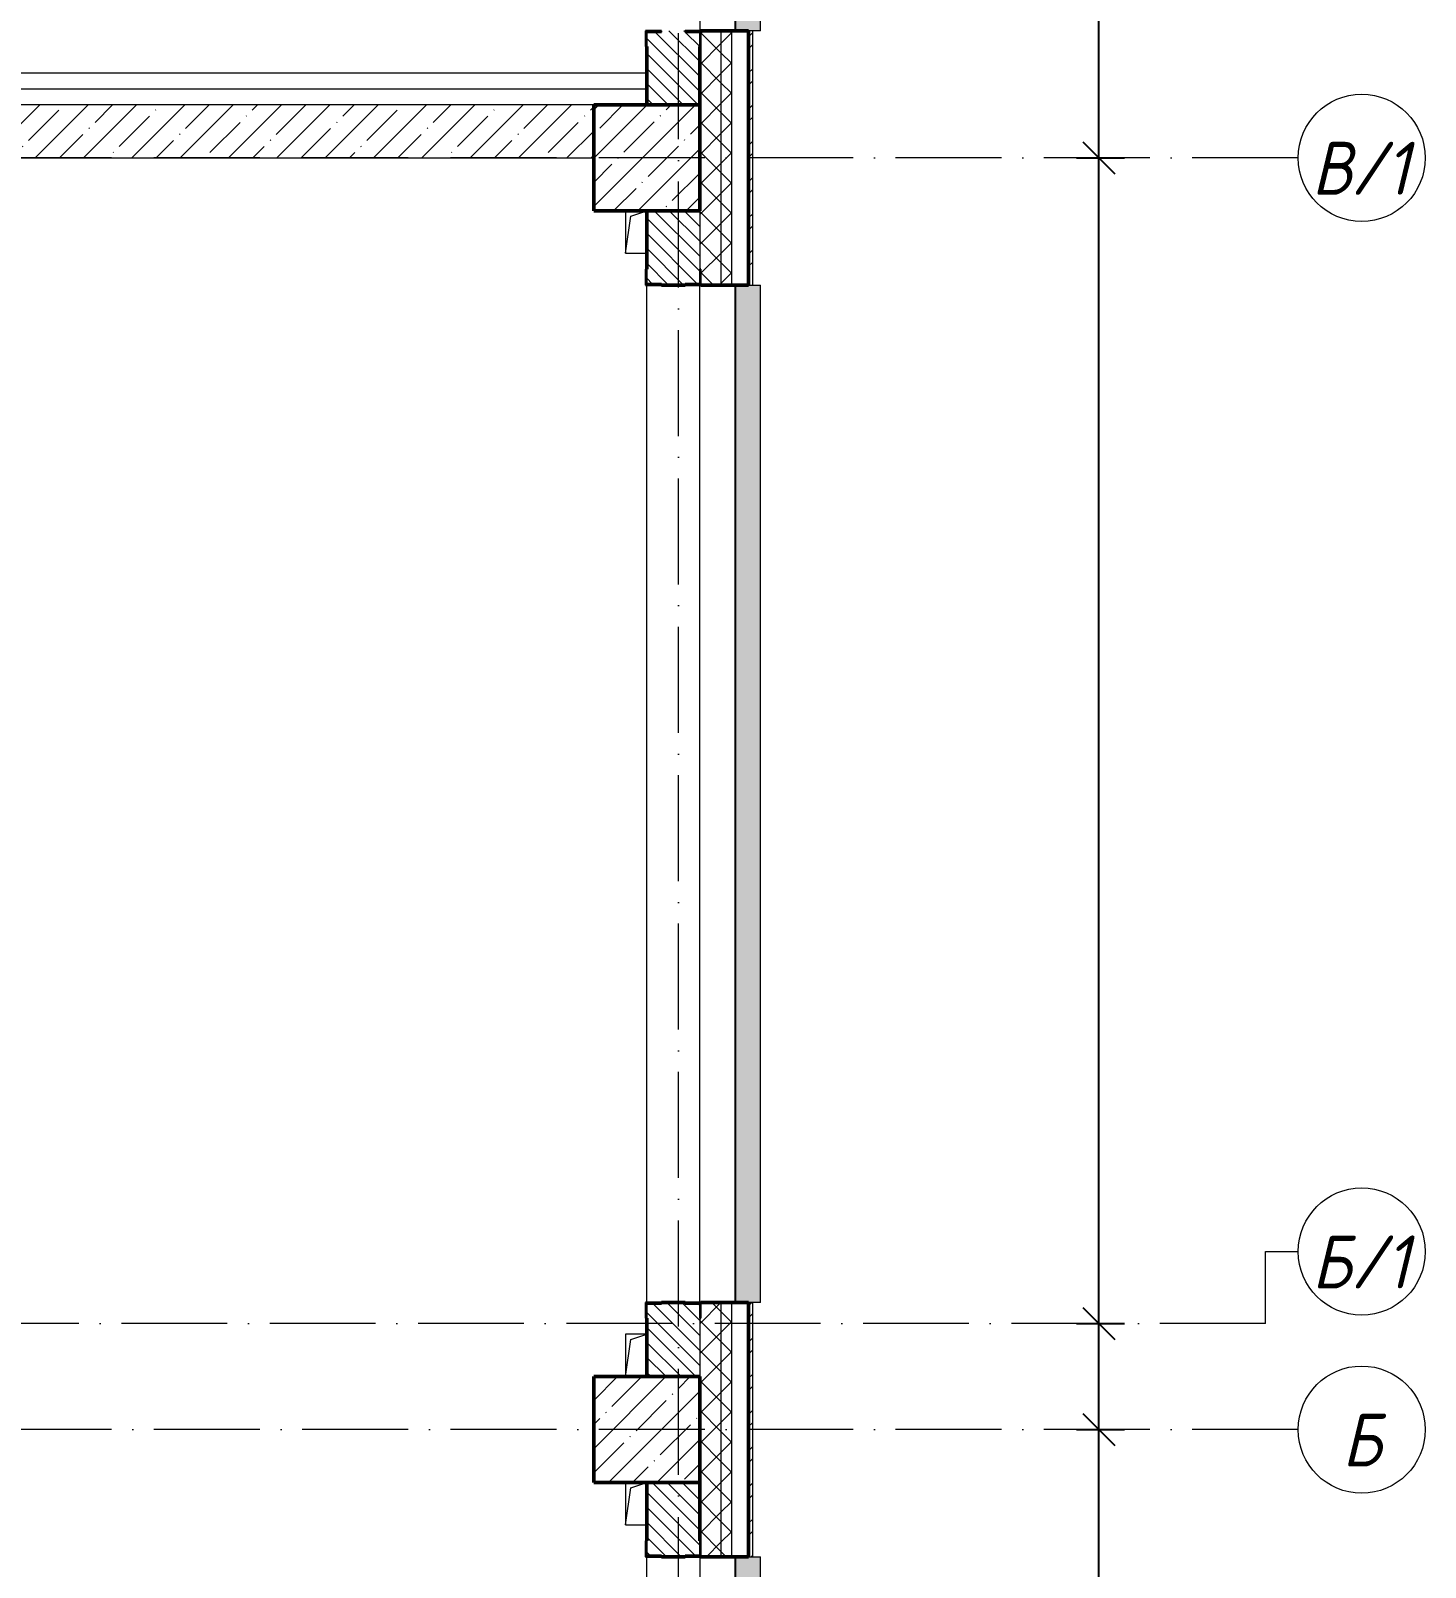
# Model space of a CAD drawing. Header units: millimetres. Extents: x -356862 to 418287, y 0 to 839748.
# Drawn here: x -78423 to -71841, y 459697 to 466947 of the extents above; entities that cross this region are included whole.
import ezdxf

# ---------------------------------------------------------------- set-up
doc = ezdxf.new("R2010")
doc.units = ezdxf.units.MM
doc.linetypes.add('50_200_ШТРИХ_1Т_ш5_п1_п1_', pattern=[700, 500, -100, 0, -100])
for name, color, linetype, lineweight in [('A-____-____-DIMS', 7, 'Continuous', 9), ('A-DETL-____-OTLN-4', 7, 'Continuous', 18), ('A-GENM-____-MCUT', 7, 'Continuous', 25), ('A-GENM-____-OTLN', 7, 'Continuous', 9), ('A-GENM-____-OTLN-1', 7, 'Continuous', 25), ('A-GLAZ-____-OTLN', 7, 'Continuous', 9), ('A-WALL-____-MCUT-1', 7, 'Continuous', 9), ('A-WALL-____-MCUT-2', 7, 'Continuous', 50), ('A-WALL-____-MCUT-3', 7, 'Continuous', 9), ('A-WALL-____-OTLN', 7, 'Continuous', 9), ('A-WALL-____-PATT-1', 7, 'Continuous', 9), ('A-WALL-FNSH-MCUT-1', 7, 'Continuous', 9), ('S-COLS-____-MCUT', 7, 'Continuous', 50), ('S-COLS-____-OTLN', 7, 'Continuous', 9), ('S-GRID-____-IDEN', 7, 'Continuous', 9), ('S-GRID-____-OTLN', 7, 'Continuous', 9), ('S-GRID-____-OTLN-1', 7, '50_200_ШТРИХ_1Т_ш5_п1_п1_', 9)]:
    doc.layers.add(name, color=color, linetype=linetype, lineweight=lineweight)
doc.layers.add('A-GLAZ-____-OTLN-1', color=7, linetype='Continuous', lineweight=9, true_color=0xc0c0c0)
doc.styles.add('ISOCPEUR_I', font='isocpeui.ttf', dxfattribs={"width": 0.9, "height": 2.5})
doc.dimstyles.new('ISO-2_5_0_9К_БОЛЬШОЙ_ОСИ', dxfattribs={"dimscale": 304.8, "dimtxt": 248.995294, "dimasz": 0.492126, "dimexe": 0.393701, "dimexo": 0, "dimgap": 0, "dimtad": 1, "dimdec": 0, "dimzin": 0, "dimdsep": 46, "dimtxsty": 'ISOCPEUR_I', "dimblk1": 'OBLIQUE', "dimblk2": 'OBLIQUE', "dimsah": 1, "dimcen": 0.09, "dimdle": 0.393701, "dimazin": 0, "dimtfac": 1, "dimtdec": 4, "dimtix": 1, "dimtmove": 0, "dimatfit": 3, "dimfxl": 1, "dimtvp": 1, "dimtolj": 1, "dimtzin": 0, "dimarcsym": 2})
pattern_1 = [(45, (-176515.07, 459015.94), (-70.71068, 70.71068), []), (135, (-176515.07, 459015.94), (-70.71068, -70.71068), [])]
pattern_2 = [(135, (-176515.067, 459015.94), (-35.35534, -35.35534), [])]

# ---------------------------------------------------------------- blocks, each defined once
blk = doc.blocks.new('BSC_Колонна _Прямоугольная - 500х500-V29-АР1_План отверстий 1 этажа в осях 1-64_А-ГГ')
at = {"layer": 'S-COLS-____-OTLN'}
h = blk.add_hatch(dxfattribs=at)
h.set_pattern_fill('FP_61', color=256, style=0, pattern_type=2)
h.set_pattern_definition([(45, (-101000, -7331.04), (-114.04925, 114.04925), []), (45, (-100885.95, -7331.04), (-114.04925, 114.04925), [201.613, -40.323, 3.353, -36.97])])
h.paths.add_polyline_path([(-250, -250), (250, -250), (250, 250), (-250, 250)], flags=0)
at = {"layer": 'S-COLS-____-MCUT'}
for p, q in [((250, 250), (-250, 250)), ((-250, 250), (-250, -250)), ((250, -250), (250, 250)), ((-250, -250), (250, -250))]:
    blk.add_line(p, q, dxfattribs=at)
blk = doc.blocks.new('BSC_Колонна _Прямоугольная - 500х500-V84-АР1_План отверстий 1 этажа в осях 1-64_А-ГГ')
at = {"layer": 'S-COLS-____-OTLN'}
h = blk.add_hatch(dxfattribs=at)
h.set_pattern_fill('FP_116', color=256, style=0, pattern_type=2)
h.set_pattern_definition([(45, (-101000, -1331.04), (-114.04925, 114.04925), []), (45, (-100885.95, -1331.04), (-114.04925, 114.04925), [201.613, -40.323, 3.353, -36.97])])
h.paths.add_polyline_path([(-250, -250), (250, -250), (250, 250), (-250, 250)], flags=0)
at = {"layer": 'S-COLS-____-MCUT'}
for p, q in [((250, 250), (-250, 250)), ((-250, 250), (-250, -250)), ((250, -250), (250, 250)), ((-250, -250), (250, -250))]:
    blk.add_line(p, q, dxfattribs=at)
blk = doc.blocks.new('Фахверк_СКБ_Уголок - 250_2700-27497298-АР1_План отверстий 1 этажа в осях 1-64_А-ГГ')
at = {"layer": 'A-GENM-____-MCUT'}
for p, q in [((200, 181), (125, 181)), ((125, 181), (125, 106)), ((131, 106), (131, 175)), ((131, 175), (200, 175)), ((200, 175), (200, 181)), ((125, 106), (131, 106)), ((131, -6), (125, -6)), ((125, -6), (125, -81)), ((131, -75), (131, -6)), ((125, -81), (200, -81)), ((200, -75), (131, -75)), ((200, -81), (200, -75))]:
    blk.add_line(p, q, dxfattribs=at)
blk = doc.blocks.new('AR_Отверстие прямоугольное _в плите_ - AR_Отверстие прямоугольное _в плите_-30511735-АР1_План отверстий 1 этажа в осях 1-64_А-ГГ')
at = {"layer": 'A-GENM-____-OTLN'}
for p, q in [((-50, 100), (-50, -100)), ((-50, -100), (-25, 75)), ((-25, 75), (50, 100)), ((-50, -100), (50, -100))]:
    blk.add_line(p, q, dxfattribs=at)
blk = doc.blocks.new('AR_Отверстие прямоугольное _в плите_ - AR_Отверстие прямоугольное _в плите_-V182-АР1_План отверстий 1 этажа в осях 1-64_А-ГГ')
at = {"layer": 'A-GENM-____-OTLN'}
for p, q in [((50, 100), (-50, 100)), ((-50, 100), (-50, -100)), ((-50, -100), (-25, 75)), ((-25, 75), (50, 100))]:
    blk.add_line(p, q, dxfattribs=at)
blk = doc.blocks.new('Отлив_СКБ - Отлив витража_120_НВФ-V210-АР1_План отверстий 1 этажа в осях 1-64_А-ГГ')
at = {"layer": 'A-GLAZ-____-OTLN-1'}
for points in [[(0, -2), (1800, -2), (1800, 0), (0, 0)], [(51.1, -120), (1800, -120), (1800, -2), (0, -2), (0, -120)]]:
    blk.add_hatch(color=256, dxfattribs=at).paths.add_polyline_path(points, flags=0)
at = {"layer": 'A-GLAZ-____-OTLN'}
for p, q in [((0, 0), (1800, 0)), ((1800, -2), (0, -2)), ((0, -120), (0, -83)), ((0, -120), (1800, -120)), ((1800, -83), (1800, -120))]:
    blk.add_line(p, q, dxfattribs=at)
blk = doc.blocks.new('Отлив_СКБ - Отлив витража_120_НВФ-31885688-АР1_План отверстий 1 этажа в осях 1-64_А-ГГ')
at = {"layer": 'A-GLAZ-____-OTLN-1'}
for points in [[(3948.7, -2), (4800, -2), (4800, 0), (0, 0), (0, -2), (413.8, -2)], [(3948.7, -120), (4800, -120), (4800, -2), (0, -2), (0, -120), (413.8, -120)]]:
    blk.add_hatch(color=256, dxfattribs=at).paths.add_polyline_path(points, flags=0)
at = {"layer": 'A-GLAZ-____-OTLN'}
for p, q in [((0, 0), (4800, 0)), ((4800, -2), (0, -2)), ((0, -120), (0, -83)), ((0, -120), (4800, -120)), ((4800, -83), (4800, -120))]:
    blk.add_line(p, q, dxfattribs=at)
blk = doc.blocks.new('Ось сетки - Круг_Ø6_00__ISO-2_5_0_9K_-25732049-АР1_План отверстий 1 этажа в осях 1-64_А-ГГ')
at = {"layer": 'S-GRID-____-IDEN'}
blk.add_circle((0, 0), 3, dxfattribs=at)
blk = doc.blocks.new('_Oblique')
at = {"color": 0, "linetype": 'ByBlock', "lineweight": -2}
blk.add_line((-0.5, -0.5), (0.5, 0.5), dxfattribs=at)
blk = doc.blocks.new('*D13278')
at = {"layer": 'A-____-____-DIMS', "color": 0, "lineweight": -2, "transparency": 16777216}
for p, q in [((-73380.8, 457077), (-73380.8, 460467)), ((-73486.9, 460347), (-73260.8, 460347)), ((-73486.9, 457197), (-73260.8, 457197))]:
    blk.add_line(p, q, dxfattribs=at)
at = {"layer": 'Defpoints', "color": 0, "transparency": 16777216}
for p in [(-73486.9, 460347), (-73380.8, 460347), (-73486.9, 457197)]:
    blk.add_point(p, dxfattribs=at)
at = {"layer": 'A-____-____-DIMS', "color": 0, "lineweight": -2, "transparency": 16777216, "xscale": 150, "yscale": 150, "zscale": 150}
for p, rotation in [((-73380.8, 460347), 90), ((-73380.8, 457197), 270)]:
    blk.add_blockref('_Oblique', p, dxfattribs=dict(at, rotation=rotation))
at = {"layer": 'A-____-____-DIMS', "color": 0, "transparency": 16777216, "insert": (-73382.1, 458772), "char_height": 2.5, "width": 701.018, "attachment_point": 5, "rotation": 90, "style": 'ISOCPEUR_I'}
blk.add_mtext('\\A1;3150', dxfattribs=at)
blk = doc.blocks.new('*D13279')
at = {"layer": 'A-____-____-DIMS', "color": 0, "lineweight": -2, "transparency": 16777216}
for p, q in [((-73380.8, 460227), (-73380.8, 460967)), ((-73486.9, 460847), (-73260.8, 460847)), ((-73486.9, 460347), (-73260.8, 460347))]:
    blk.add_line(p, q, dxfattribs=at)
at = {"layer": 'Defpoints', "color": 0, "transparency": 16777216}
for p in [(-73486.9, 460847), (-73380.8, 460847), (-73486.9, 460347)]:
    blk.add_point(p, dxfattribs=at)
at = {"layer": 'A-____-____-DIMS', "color": 0, "lineweight": -2, "transparency": 16777216, "xscale": 150, "yscale": 150, "zscale": 150}
for p, rotation in [((-73380.8, 460847), 90), ((-73380.8, 460347), 270)]:
    blk.add_blockref('_Oblique', p, dxfattribs=dict(at, rotation=rotation))
at = {"layer": 'A-____-____-DIMS', "color": 0, "transparency": 16777216, "insert": (-73382.1, 460597), "char_height": 2.5, "width": 568.858, "attachment_point": 5, "rotation": 90, "style": 'ISOCPEUR_I'}
blk.add_mtext('\\A1;500', dxfattribs=at)
blk = doc.blocks.new('*D13280')
at = {"layer": 'A-____-____-DIMS', "color": 0, "lineweight": -2, "transparency": 16777216}
for p, q in [((-73380.8, 460727), (-73380.8, 466467)), ((-73486.9, 466347), (-73260.8, 466347)), ((-73486.9, 460847), (-73260.8, 460847))]:
    blk.add_line(p, q, dxfattribs=at)
at = {"layer": 'Defpoints', "color": 0, "transparency": 16777216}
for p in [(-73486.9, 466347), (-73380.8, 466347), (-73486.9, 460847)]:
    blk.add_point(p, dxfattribs=at)
at = {"layer": 'A-____-____-DIMS', "color": 0, "lineweight": -2, "transparency": 16777216, "xscale": 150, "yscale": 150, "zscale": 150}
for p, rotation in [((-73380.8, 466347), 90), ((-73380.8, 460847), 270)]:
    blk.add_blockref('_Oblique', p, dxfattribs=dict(at, rotation=rotation))
at = {"layer": 'A-____-____-DIMS', "color": 0, "transparency": 16777216, "insert": (-73382.1, 463597), "char_height": 2.5, "width": 758.478, "attachment_point": 5, "rotation": 90, "style": 'ISOCPEUR_I'}
blk.add_mtext('\\A1;5500', dxfattribs=at)
blk = doc.blocks.new('*D13281')
at = {"layer": 'A-____-____-DIMS', "color": 0, "lineweight": -2, "transparency": 16777216}
for p, q in [((-73380.8, 466227), (-73380.8, 468517)), ((-73486.9, 468397), (-73260.8, 468397)), ((-73486.9, 466347), (-73260.8, 466347))]:
    blk.add_line(p, q, dxfattribs=at)
at = {"layer": 'Defpoints', "color": 0, "transparency": 16777216}
for p in [(-73486.9, 468397), (-73380.8, 468397), (-73486.9, 466347)]:
    blk.add_point(p, dxfattribs=at)
at = {"layer": 'A-____-____-DIMS', "color": 0, "lineweight": -2, "transparency": 16777216, "xscale": 150, "yscale": 150, "zscale": 150}
for p, rotation in [((-73380.8, 468397), 90), ((-73380.8, 466347), 270)]:
    blk.add_blockref('_Oblique', p, dxfattribs=dict(at, rotation=rotation))
at = {"layer": 'A-____-____-DIMS', "color": 0, "transparency": 16777216, "insert": (-73382.1, 467372), "char_height": 2.5, "width": 758.478, "attachment_point": 5, "rotation": 90, "style": 'ISOCPEUR_I'}
blk.add_mtext('\\A1;2050', dxfattribs=at)

msp = doc.modelspace()

# ---------------------------------------------------------------- hatches: boundary and pattern name
at = {"layer": 'A-WALL-____-PATT-1'}
h = msp.add_hatch(dxfattribs=at)
h.set_pattern_fill('FP_1', color=256, style=0, pattern_type=2)
h.set_pattern_definition(pattern_1)
h.paths.add_polyline_path([(-75165.0675, 456996.983), (-75165.0675, 457946.983), (-75259.0675, 457946.983), (-75259.0675, 457871.983), (-75265.0675, 457871.983), (-75265.0675, 456996.983)], flags=0)
h.paths.add_polyline_path([(-75259.0675, 459746.983), (-75165.0675, 459746.983), (-75165.0675, 460946.983), (-75259.0675, 460946.983), (-75259.0675, 460871.983), (-75265.0675, 460871.983), (-75265.0675, 459821.983), (-75259.0675, 459821.983), (-75259.0675, 459750.427)], flags=0)
h.paths.add_polyline_path([(-75259.0675, 465746.983), (-75165.0675, 465746.983), (-75165.0675, 466946.983), (-75259.0675, 466946.983), (-75259.0675, 466871.983), (-75265.0675, 466871.983), (-75265.0675, 465821.983), (-75259.0675, 465821.983), (-75259.0675, 465752.983)], flags=0)
h.paths.add_polyline_path([(-75259.0675, 468746.983), (-75165.0675, 468746.983), (-75165.0675, 469946.983), (-75259.0675, 469946.983), (-75259.0675, 469871.983), (-75265.0675, 469871.983), (-75265.0675, 468821.983), (-75259.0675, 468821.983), (-75259.0675, 468752.983)], flags=0)
h.paths.add_polyline_path([(-75165.0675, 471746.983), (-75165.0675, 472946.983), (-75259.0675, 472946.983), (-75259.0675, 472871.983), (-75265.0675, 472871.983), (-75265.0675, 471821.983), (-75259.0675, 471821.983), (-75259.0675, 471746.983)], flags=0)
h.paths.add_polyline_path([(-75165.0675, 474746.983), (-75165.0675, 475946.983), (-75259.0675, 475946.983), (-75259.0675, 475871.983), (-75265.0675, 475871.983), (-75265.0675, 474821.983), (-75259.0675, 474821.983), (-75259.0675, 474746.983)], flags=0)
h.paths.add_polyline_path([(-75165.0675, 483746.983), (-75165.0675, 484946.983), (-75259.0675, 484946.983), (-75259.0675, 484871.983), (-75265.0675, 484871.983), (-75265.0675, 483821.983), (-75259.0675, 483821.983), (-75259.0675, 483746.983)], flags=0)
h.paths.add_polyline_path([(-75165.0675, 492746.983), (-75165.0675, 493946.983), (-75259.0675, 493946.983), (-75259.0675, 493871.983), (-75265.0675, 493871.983), (-75265.0675, 492821.983), (-75259.0675, 492821.983), (-75259.0675, 492746.983)], flags=0)
h.paths.add_polyline_path([(-75259.0675, 504746.983), (-75165.0675, 504746.983), (-75165.0675, 505811.983), (-75265.0675, 505811.983), (-75265.0675, 504821.983), (-75259.0675, 504821.983), (-75259.0675, 504752.983)], flags=0)
h = msp.add_hatch(dxfattribs=at)
h.set_pattern_fill('FP_1', color=256, style=0, pattern_type=2)
h.set_pattern_definition(pattern_1)
h.paths.add_polyline_path([(-75165.0675, 456946.983), (-75115.0675, 456946.983), (-75115.0675, 457946.983), (-75165.0675, 457946.983), (-75165.0675, 456996.983)], flags=0)
h.paths.add_polyline_path([(-75165.0675, 459746.983), (-75115.0675, 459746.983), (-75115.0675, 460946.983), (-75165.0675, 460946.983), (-75165.0675, 459750.427)], flags=0)
h.paths.add_polyline_path([(-75115.0675, 465746.983), (-75115.0675, 466946.983), (-75165.0675, 466946.983), (-75165.0675, 465746.983)], flags=0)
h.paths.add_polyline_path([(-75115.0675, 468746.983), (-75115.0675, 469946.983), (-75165.0675, 469946.983), (-75165.0675, 468746.983)], flags=0)
h.paths.add_polyline_path([(-75115.0675, 471746.983), (-75115.0675, 472946.983), (-75165.0675, 472946.983), (-75165.0675, 471746.983)], flags=0)
h.paths.add_polyline_path([(-75115.0675, 474746.983), (-75115.0675, 475946.983), (-75165.0675, 475946.983), (-75165.0675, 474746.983)], flags=0)
h.paths.add_polyline_path([(-75115.0675, 483746.983), (-75115.0675, 484946.983), (-75165.0675, 484946.983), (-75165.0675, 483746.983)], flags=0)
h.paths.add_polyline_path([(-75115.0675, 492746.983), (-75115.0675, 493946.983), (-75165.0675, 493946.983), (-75165.0675, 492746.983)], flags=0)
h.paths.add_polyline_path([(-75165.0675, 504746.983), (-75115.0675, 504746.983), (-75115.0675, 505811.983), (-75165.0675, 505811.983), (-75165.0675, 505330.1087)], flags=0)
h = msp.add_hatch(dxfattribs=at)
h.set_pattern_fill('FP_3', color=256, style=0, pattern_type=2)
h.set_pattern_definition([(45, (-176515.07, 459015.94), (-85.53659, 85.53659), []), (45, (-176458.04, 459015.94), (-85.53659, 85.53659), [])])
h.paths.add_polyline_path([(-75035.0675, 456846.983), (-75015.0675, 456846.983), (-75015.0675, 457946.983), (-75035.0675, 457946.983), (-75035.0675, 456866.983)], flags=0)
h.paths.add_polyline_path([(-75035.0675, 459746.983), (-75015.0675, 459746.983), (-75015.0675, 460946.983), (-75035.0675, 460946.983), (-75035.0675, 459750.427)], flags=0)
h.paths.add_polyline_path([(-75015.0675, 465746.983), (-75015.0675, 466946.983), (-75035.0675, 466946.983), (-75035.0675, 465746.983)], flags=0)
h.paths.add_polyline_path([(-75035.0675, 468746.983), (-75015.0675, 468746.983), (-75015.0675, 469946.983), (-75035.0675, 469946.983), (-75035.0675, 469210.3609)], flags=0)
h.paths.add_polyline_path([(-75035.0675, 471746.983), (-75015.0675, 471746.983), (-75015.0675, 472946.983), (-75035.0675, 472946.983), (-75035.0675, 471790.3429)], flags=0)
h.paths.add_polyline_path([(-75015.0675, 474746.983), (-75015.0675, 475946.983), (-75035.0675, 475946.983), (-75035.0675, 474746.983)], flags=0)
h.paths.add_polyline_path([(-75015.0675, 483746.983), (-75015.0675, 484946.983), (-75035.0675, 484946.983), (-75035.0675, 483746.983)], flags=0)
h.paths.add_polyline_path([(-75015.0675, 492746.983), (-75015.0675, 493946.983), (-75035.0675, 493946.983), (-75035.0675, 492746.983)], flags=0)
h.paths.add_polyline_path([(-75035.0675, 504746.983), (-75015.0675, 504746.983), (-75015.0675, 505811.983), (-75035.0675, 505811.983), (-75035.0675, 505330.1087)], flags=0)
h = msp.add_hatch(dxfattribs=at)
h.set_pattern_fill('FP_6', color=256, style=0, pattern_type=2)
h.set_pattern_definition(pattern_2)
h.paths.add_polyline_path([(-75515.0675, 466596.983), (-75265.0675, 466596.983), (-75265.0675, 466940.983), (-75334.0675, 466940.983), (-75334.0675, 466946.983), (-75446.0675, 466946.983), (-75446.0675, 466940.983), (-75515.0675, 466940.983), (-75515.0675, 466630.3789)], flags=0)
h.paths.add_polyline_path([(-75446.0675, 468746.983), (-75334.0675, 468746.983), (-75334.0675, 468752.983), (-75265.0675, 468752.983), (-75265.0675, 469096.983), (-75515.0675, 469096.983), (-75515.0675, 468752.983), (-75446.0675, 468752.983)], flags=0)
h = msp.add_hatch(dxfattribs=at)
h.set_pattern_fill('FP_27', color=256, style=0, pattern_type=2)
h.set_pattern_definition([(45, (-176515.07, 459015.94), (-114.04925, 114.04925), []), (45, (-176401.02, 459015.94), (-114.04925, 114.04925), [201.612, -40.322, 3.353, -36.97])])
h.paths.add_polyline_path([(-75765.0675, 466346.983), (-75765.0675, 466596.983), (-82765.0675, 466596.983), (-82765.0675, 466346.983), (-75784.5532, 466346.983)], flags=0)
h = msp.add_hatch(dxfattribs=at)
h.set_pattern_fill('FP_6', color=256, style=0, pattern_type=2)
h.set_pattern_definition(pattern_2)
h.paths.add_polyline_path([(-75265.0675, 460596.983), (-75265.0675, 460940.983), (-75334.0675, 460940.983), (-75334.0675, 460946.983), (-75446.0675, 460946.983), (-75446.0675, 460940.983), (-75515.0675, 460940.983), (-75515.0675, 460596.983)], flags=0)
h.paths.add_polyline_path([(-75334.0675, 465746.983), (-75334.0675, 465752.983), (-75265.0675, 465752.983), (-75265.0675, 466096.983), (-75515.0675, 466096.983), (-75515.0675, 465752.983), (-75446.0675, 465752.983), (-75446.0675, 465746.983)], flags=0)
h = msp.add_hatch(dxfattribs=at)
h.set_pattern_fill('FP_6', color=256, style=0, pattern_type=2)
h.set_pattern_definition(pattern_2)
h.paths.add_polyline_path([(-75515.0675, 457596.983), (-75265.0675, 457596.983), (-75265.0675, 457940.983), (-75334.0675, 457940.983), (-75334.0675, 457946.983), (-75446.0675, 457946.983), (-75446.0675, 457940.983), (-75515.0675, 457940.983), (-75515.0675, 457871.983)], flags=0)
h.paths.add_polyline_path([(-75334.0675, 459746.983), (-75334.0675, 459752.983), (-75265.0675, 459752.983), (-75265.0675, 460096.983), (-75515.0675, 460096.983), (-75515.0675, 459752.983), (-75446.0675, 459752.983), (-75446.0675, 459746.983)], flags=0)

# ---------------------------------------------------------------- linework, layer by layer
at = {"layer": 'A-DETL-____-OTLN-4'}
for p, q in [((-75515.0675, 466746.983), (-83065.0675, 466746.983)), ((-75515.0675, 466671.983), (-83065.0675, 466671.983))]:
    msp.add_line(p, q, dxfattribs=at)
at = {"layer": 'A-WALL-____-MCUT-1'}
for p, q in [((-75765.0675, 466596.983), (-82765.0675, 466596.983)), ((-82765.0675, 466346.983), (-75765.0675, 466346.983))]:
    msp.add_line(p, q, dxfattribs=at)
at = {"layer": 'A-WALL-____-MCUT-2'}
for p, q in [((-75035.0675, 466946.983), (-75259.0675, 466946.983)), ((-75035.0675, 465746.983), (-75035.0675, 466946.983)), ((-75515.0675, 466871.983), (-75515.0675, 466596.983)), ((-75265.0675, 466871.983), (-75265.0675, 466596.983)), ((-75515.0675, 466096.983), (-75515.0675, 465821.983)), ((-75446.0675, 465746.983), (-75334.0675, 465746.983)), ((-75259.0675, 465746.983), (-75035.0675, 465746.983)), ((-75334.0675, 460946.983), (-75446.0675, 460946.983)), ((-75035.0675, 460946.983), (-75259.0675, 460946.983)), ((-75035.0675, 459746.983), (-75035.0675, 460946.983)), ((-75515.0675, 460871.983), (-75515.0675, 460596.983)), ((-75515.0675, 460096.983), (-75515.0675, 459821.983)), ((-75265.0675, 460096.983), (-75265.0675, 459821.983)), ((-75446.0675, 459746.983), (-75334.0675, 459746.983)), ((-75259.0675, 459746.983), (-75035.0675, 459746.983))]:
    msp.add_line(p, q, dxfattribs=at)
at = {"layer": 'A-WALL-____-MCUT-3'}
for p, q in [((-75165.0675, 466946.983), (-75165.0675, 465746.983)), ((-75115.0675, 466946.983), (-75115.0675, 465746.983)), ((-75265.0675, 466096.983), (-75265.0675, 465821.983)), ((-75165.0675, 460946.983), (-75165.0675, 459746.983)), ((-75115.0675, 460946.983), (-75115.0675, 459746.983)), ((-75265.0675, 460871.983), (-75265.0675, 460596.983))]:
    msp.add_line(p, q, dxfattribs=at)
at = {"layer": 'A-WALL-____-OTLN'}
for p, q in [((-75265.0675, 468746.983), (-75265.0675, 466946.983)), ((-75515.0675, 460946.983), (-75515.0675, 465746.983)), ((-75265.0675, 460946.983), (-75265.0675, 465746.983)), ((-75515.0675, 457946.983), (-75515.0675, 459746.983)), ((-75265.0675, 459746.983), (-75265.0675, 457946.983))]:
    msp.add_line(p, q, dxfattribs=at)
at = {"layer": 'A-WALL-FNSH-MCUT-1'}
for p, q in [((-75015.0675, 466946.983), (-75035.0675, 466946.983)), ((-75015.0675, 465746.983), (-75015.0675, 466946.983)), ((-75035.0675, 465746.983), (-75015.0675, 465746.983)), ((-75015.0675, 460946.983), (-75035.0675, 460946.983)), ((-75015.0675, 459746.983), (-75015.0675, 460946.983)), ((-75035.0675, 459746.983), (-75015.0675, 459746.983))]:
    msp.add_line(p, q, dxfattribs=at)
at = {"layer": 'S-GRID-____-OTLN'}
for p, q in [((-72594.0078, 461186.9978), (-72440.6609, 461186.9978)), ((-72594.0078, 460846.983), (-72594.0078, 461186.9978))]:
    msp.add_line(p, q, dxfattribs=at)
at = {"layer": 'S-GRID-____-OTLN-1'}
for p, q in [((-75365.0675, 454533.3346), (-75365.0675, 508896.9006)), ((-75365.0675, 454533.3346), (-75365.0675, 508896.9006)), ((-72440.6609, 466346.983), (-83493.8031, 466346.983)), ((-72594.0078, 460846.983), (-181183.8377, 460846.983)), ((-72440.6609, 460346.983), (-83493.8031, 460346.983))]:
    msp.add_line(p, q, dxfattribs=at)

# ---------------------------------------------------------------- block references
at = {"layer": 'A-GENM-____-OTLN'}
for name, p in [('AR_Отверстие прямоугольное _в плите_ - AR_Отверстие прямоугольное _в плите_-30511735-АР1_План отверстий 1 этажа в осях 1-64_А-ГГ', (-75565.0675, 465996.983)), ('AR_Отверстие прямоугольное _в плите_ - AR_Отверстие прямоугольное _в плите_-V182-АР1_План отверстий 1 этажа в осях 1-64_А-ГГ', (-75565.0675, 460696.983)), ('AR_Отверстие прямоугольное _в плите_ - AR_Отверстие прямоугольное _в плите_-30511735-АР1_План отверстий 1 этажа в осях 1-64_А-ГГ', (-75565.0675, 459996.983))]:
    msp.add_blockref(name, p, dxfattribs=at)
at = {"layer": 'A-GENM-____-OTLN-1'}
for p, rotation in [((-75440.0675, 467071.983), 269.9999999999996), ((-75340.0675, 465621.983), 90), ((-75440.0675, 461071.983), 269.9999999999999), ((-75340.0675, 459621.983), 89.9999999999999)]:
    msp.add_blockref('Фахверк_СКБ_Уголок - 250_2700-27497298-АР1_План отверстий 1 этажа в осях 1-64_А-ГГ', p, dxfattribs=dict(at, rotation=rotation))
at = {"layer": 'A-GLAZ-____-OTLN', "rotation": 90}
for name, p in [('Отлив_СКБ - Отлив витража_120_НВФ-V210-АР1_План отверстий 1 этажа в осях 1-64_А-ГГ', (-75098.0675, 466946.983)), ('Отлив_СКБ - Отлив витража_120_НВФ-31885688-АР1_План отверстий 1 этажа в осях 1-64_А-ГГ', (-75098.0675, 460946.983)), ('Отлив_СКБ - Отлив витража_120_НВФ-V210-АР1_План отверстий 1 этажа в осях 1-64_А-ГГ', (-75098.0675, 457946.983))]:
    msp.add_blockref(name, p, dxfattribs=at)
at = {"layer": 'S-COLS-____-OTLN'}
for name, p in [('BSC_Колонна _Прямоугольная - 500х500-V29-АР1_План отверстий 1 этажа в осях 1-64_А-ГГ', (-75515.0675, 466346.983)), ('BSC_Колонна _Прямоугольная - 500х500-V84-АР1_План отверстий 1 этажа в осях 1-64_А-ГГ', (-75515.0675, 460346.983))]:
    msp.add_blockref(name, p, dxfattribs=at)
at = {"layer": 'S-GRID-____-IDEN', "xscale": 99.99999999999993, "yscale": 99.99999999999993, "zscale": 99.99999999999993, "rotation": 89.99999999999982}
for p in [(-72140.6609, 466346.983), (-72140.6609, 461186.9978), (-72140.6609, 460346.983)]:
    msp.add_blockref('Ось сетки - Круг_Ø6_00__ISO-2_5_0_9K_-25732049-АР1_План отверстий 1 этажа в осях 1-64_А-ГГ', p, dxfattribs=at)

# ---------------------------------------------------------------- texts
at = {"layer": 'S-GRID-____-IDEN', "char_height": 250, "attachment_point": 1, "style": 'ISOCPEUR_I'}
for s, insert, width in [('\\fISOCPEUR|b0|i1|c204|p34|;\\W.9;В', (-72376.1313, 466423.0588), 223.670812), ('/1', (-72191.5845, 466423.0588), 346.329), ('\\fISOCPEUR|b0|i1|c204|p34|;\\W.9;Б', (-72376.1313, 461263.0737), 223.670812), ('/1', (-72191.5845, 461263.0737), 346.329), ('\\fISOCPEUR|b0|i1|c204|p34|;\\W.9;Б', (-72233.4813, 460423.0588), 223.670812)]:
    msp.add_mtext(s, dxfattribs=dict(at, insert=insert, width=width))

# ---------------------------------------------------------------- dimensions: what is measured, and where the dimension line sits
at = {"layer": 'A-____-____-DIMS'}
for base, p1, p2, override, picture, middle in [((-73380.826, 468396.983), (-73486.892, 466346.983), (-73486.892, 468396.983), {"dimpost": '<>', "dimfxl": 2050}, '*D13281', (-73382.076, 467371.983)), ((-73380.826, 466346.983), (-73486.892, 460846.983), (-73486.892, 466346.983), {"dimpost": '<>', "dimfxl": 5500}, '*D13280', (-73382.076, 463596.983)), ((-73380.826, 460846.983), (-73486.892, 460346.983), (-73486.892, 460846.983), {"dimpost": '<>', "dimfxl": 500}, '*D13279', (-73382.076, 460596.983)), ((-73380.826, 460346.983), (-73486.892, 457196.983), (-73486.892, 460346.983), {"dimpost": '<>', "dimfxl": 3150}, '*D13278', (-73382.076, 458771.983))]:
    dim = msp.add_linear_dim(base=base, p1=p1, p2=p2, angle=90, dimstyle='ISO-2_5_0_9К_БОЛЬШОЙ_ОСИ', override=override, dxfattribs=at)
    dim.commit()
    dim.dimension.update_dxf_attribs({"geometry": picture, "text_midpoint": middle})

doc.saveas('drawing.dxf')
